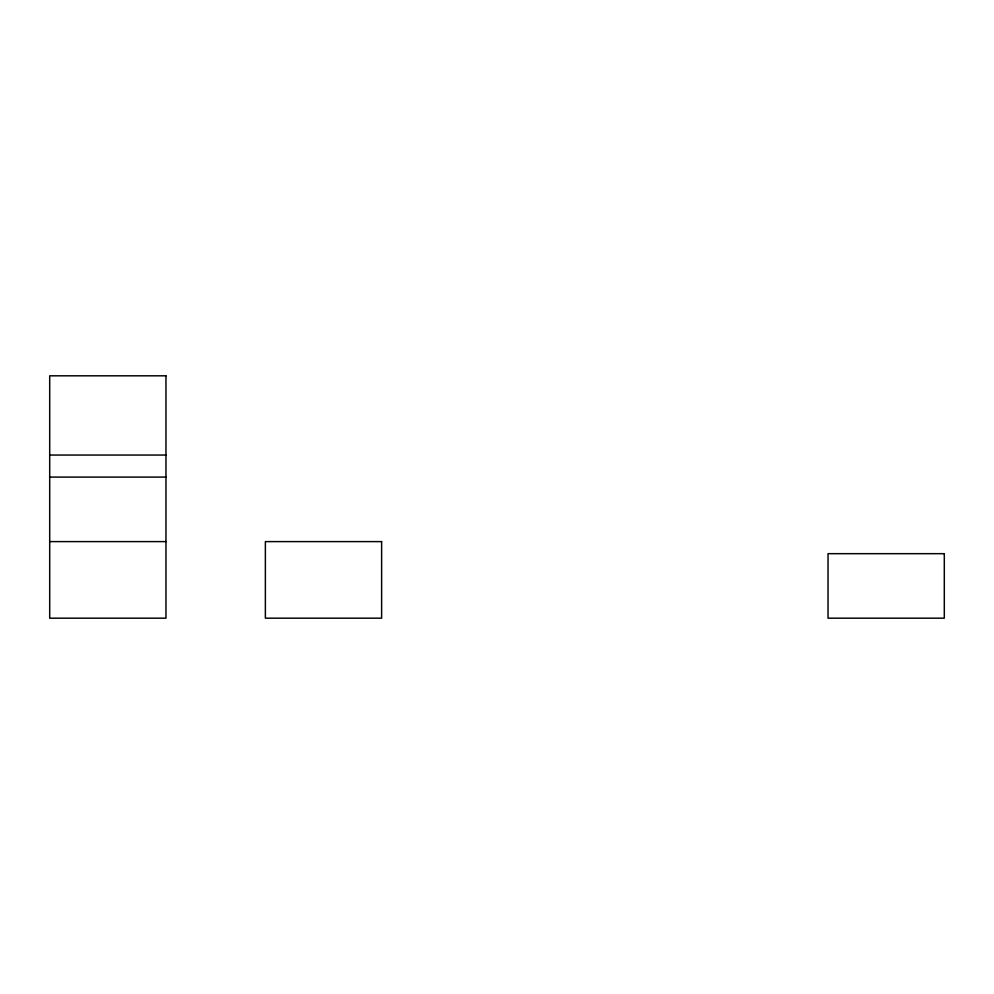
<?xml version="1.0" encoding="UTF-8"?>
<svg xmlns="http://www.w3.org/2000/svg" width="994" height="994" viewBox="0 0 994 994"><rect width="100%" height="100%" fill="white"/><g stroke="black" fill="none" stroke-linecap="round" stroke-linejoin="round"><path stroke-width="1.49" d="M49.7 455.053L165.961 455.053M49.7 477.095L165.961 477.095M49.7 541.606L165.961 541.606M165.961 375.819L49.7 375.819L49.7 618.181L165.961 618.181L165.961 375.819M381.621 541.606L265.373 541.606L265.373 618.181L381.621 618.181L381.621 541.606M944.3 553.67L828.039 553.67L828.039 618.181L944.3 618.181L944.3 553.67"/></g></svg>
